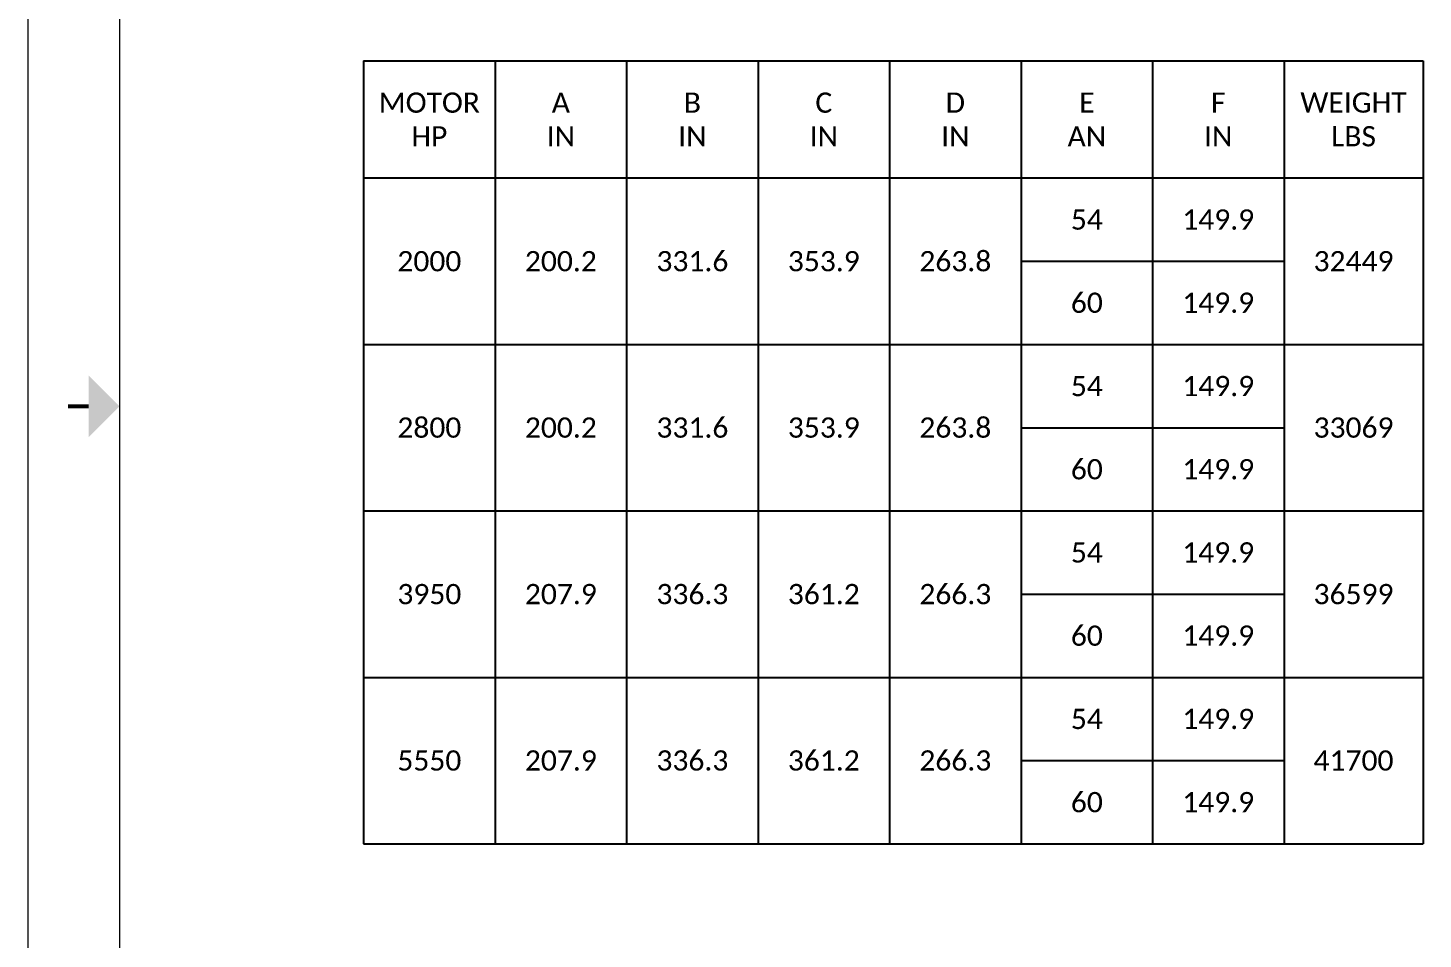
# Model space of a CAD drawing. Header units: inches. Extents: x -7 to 38035, y 41 to 29026.
# Drawn here: x -7 to 12245, y 9852 to 17858 of the extents above; entities that cross this region are included whole.
import ezdxf
from ezdxf.enums import TextEntityAlignment as Align

# ---------------------------------------------------------------- set-up
doc = ezdxf.new("R2010")
doc.units = ezdxf.units.IN
doc.header["$MEASUREMENT"] = 0
doc.layers.add('Title Block', color=7, linetype='Continuous', lineweight=5)
doc.styles.add('ACANSTS', font='romans.shx', dxfattribs={"height": 1})
doc.styles.add('Roman', font='arial.ttf')
doc.styles.get("Standard").update_dxf_attribs({"font": 'arial.ttf'})

# ---------------------------------------------------------------- blocks, each defined once
blk = doc.blocks.new('LONE STAR BLOWER TITLE BLOCK (SIZE A)')
at = {"layer": 'Title Block', "lineweight": 15}
for p, q in [((0, 18), (0, 0)), ((0.5, 17.5), (0.5, 0.5))]:
    blk.add_line(p, q, dxfattribs=at)
at = {"layer": 'Title Block', "lineweight": 15, "const_width": 0.0225}
blk.add_lwpolyline([(0.2188, 9), (0.3312, 9)], dxfattribs=at)
at = {"layer": 'Title Block', "lineweight": 15}
blk.add_solid([(0.3312, 8.8312), (0.3312, 9.1688), (0.5, 9)], dxfattribs=at)
at = {"layer": 'Title Block', "lineweight": 15, "style": 'ACANSTS'}
for tag, p, height in [('DRAWN_DATE', (15.8526, 2.3021), 0.135), ('DRAWN_BY', (14.7817, 2.2896), 0.135), ('DRAWING_SUBTITLE', (17.7236, 1.9768), 0.2025), ('CHECKED_BY', (14.804, 1.9438), 0.135), ('CHECK_DATE', (15.8339, 1.9487), 0.135), ('DRAWING_SUBTITLE', (17.7211, 1.5494), 0.2025), ('ENGINEER', (14.7979, 1.6123), 0.135), ('ENG_DATE', (15.8249, 1.6112), 0.135), ('MANUFACTURING', (14.7936, 1.2748), 0.135), ('MFG_DATE', (15.826, 1.2778), 0.135), ('CONTROL', (14.7936, 0.9373), 0.135), ('CONTROL_DATE', (15.826, 0.9403), 0.135), ('CAGE_CODE', (17.9275, 0.9163), 0.135), ('MODEL_FILE_NAME', (9.0607, 0.6111), 0.135), ('APPROVED_BY', (14.7823, 0.5726), 0.135), ('APPROVAL_DATE', (15.8177, 0.5698), 0.135)]:
    blk.add_attdef(tag, p, '', height=height, dxfattribs=at)
at = {"layer": 'Title Block', "lineweight": 15, "style": 'Roman', "flags": 8}
for tag, height, p in [('DWG_NUMBER', 0.2812, (19.0664, 1.1474)), ('SCALE', 0.135, (18.1035, 0.7041)), ('SHEETNUMBER', 0.135, (21.2556, 0.7041)), ('TOTA_SHEETS', 0.135, (21.8939, 0.7016))]:
    blk.add_attdef(tag, text='', height=height, dxfattribs=at).set_placement(p, align=Align.TOP_LEFT)
at = {"layer": 'Title Block', "lineweight": 15, "style": 'ACANSTS'}
blk.add_attdef('REVISION', text='', height=0.135, dxfattribs=at).set_placement((22.8495, 0.8933), align=Align.CENTER)
blk = doc.blocks.new('*T244')
at = {"linetype": 'ByBlock', "lineweight": -2, "transparency": 16777216}
for p, q in [((0, 0), (9304, 0)), ((0, 0), (0, -6880)), ((1155, 0), (1155, -6880)), ((2309, 0), (2309, -6880)), ((3464, 0), (3464, -6880)), ((4619, 0), (4619, -6880)), ((5773, 0), (5773, -1761)), ((6928, 0), (6928, -6880)), ((8083, 0), (8083, -6880)), ((9304, 0), (9304, -6880)), ((0, -1029), (9304, -1029)), ((5773, -1761), (8083, -1761)), ((0, -2492), (9304, -2492)), ((5773, -2492), (5773, -3223)), ((5773, -3223), (8083, -3223)), ((0, -3954), (9304, -3954)), ((5773, -3954), (5773, -4686)), ((5773, -4686), (8083, -4686)), ((0, -5417), (9304, -5417)), ((5773, -5417), (5773, -6148)), ((5773, -6148), (8083, -6148)), ((0, -6880), (9304, -6880))]:
    blk.add_line(p, q, dxfattribs=at)
at = {"color": 0, "linetype": 'ByBlock', "lineweight": -2, "transparency": 16777216}
for p, q in [((5773, -1761), (5773, -2492)), ((5773, -3223), (5773, -3954)), ((5773, -4686), (5773, -5417)), ((5773, -6148), (5773, -6880))]:
    blk.add_line(p, q, dxfattribs=at)
at = {"color": 0, "linetype": 'Continuous', "lineweight": 5, "transparency": 16777216, "char_height": 177.78, "attachment_point": 5}
for s, insert, width in [('{\\fCalibri|b0|i0|c0;MOTOR^JHP', (577, -515), 962.67), ('{\\fCalibri|b0|i0|c0;A^JIN', (1732, -515), 962.67), ('{\\fCalibri|b0|i0|c0;B ^M^JIN^J', (2887, -515), 962.67), ('{\\fCalibri|b0|i0|c0;C ^M^JIN^J', (4041, -515), 962.67), ('{\\fCalibri|b0|i0|c0;D ^M^JIN^J', (5196, -515), 962.67), ('{\\fCalibri|b0|i0|c0;E ^M^JAN^J', (6351, -515), 962.67), ('{\\fCalibri|b0|i0|c0;F^M^JIN^J', (7505, -515), 962.67), ('{\\fCalibri|b0|i0|c0;WEIGHT^M^JLBS^J', (8693, -515), 1029.33), ('{\\fCalibri|b0|i0|c0;54^M', (6351, -1395), 962.67), ('{\\fCalibri|b0|i0|c0;149.9^M^J', (7505, -1395), 962.67), ('{\\fCalibri|b0|i0|c0;2000^J', (577, -1761), 962.67), ('{\\fCalibri|b0|i0|c0;200.2^J', (1732, -1761), 962.67), ('{\\fCalibri|b0|i0|c0;331.6^M^J', (2887, -1761), 962.67), ('{\\fCalibri|b0|i0|c0;353.9^M^J', (4041, -1761), 962.67), ('{\\fCalibri|b0|i0|c0;263.8^M^J', (5196, -1761), 962.67), ('{\\fCalibri|b0|i0|c0;32449^J', (8693, -1761), 1029.33), ('{\\fCalibri|b0|i0|c0;60^M^J', (6351, -2126), 962.67), ('{\\fCalibri|b0|i0|c0;149.9^M^J', (7505, -2126), 962.67), ('{\\fCalibri|b0|i0|c0;54^M^J', (6351, -2858), 962.67), ('{\\fCalibri|b0|i0|c0;149.9^M^J', (7505, -2858), 962.67), ('{\\fCalibri|b0|i0|c0;2800^J', (577, -3223), 962.67), ('{\\fCalibri|b0|i0|c0;200.2^J', (1732, -3223), 962.67), ('{\\fCalibri|b0|i0|c0;331.6^M^J', (2887, -3223), 962.67), ('{\\fCalibri|b0|i0|c0;353.9^M^J', (4041, -3223), 962.67), ('{\\fCalibri|b0|i0|c0;263.8^M^J', (5196, -3223), 962.67), ('{\\fCalibri|b0|i0|c0;33069^J', (8693, -3223), 1029.33), ('{\\fCalibri|b0|i0|c0;60^M^J', (6351, -3589), 962.67), ('{\\fCalibri|b0|i0|c0;149.9^M^J', (7505, -3589), 962.67), ('{\\fCalibri|b0|i0|c0;54^M^J', (6351, -4320), 962.67), ('{\\fCalibri|b0|i0|c0;149.9^M^J', (7505, -4320), 962.67), ('{\\fCalibri|b0|i0|c0;3950^M^J', (577, -4686), 962.67), ('{\\fCalibri|b0|i0|c0;207.9^J', (1732, -4686), 962.67), ('{\\fCalibri|b0|i0|c0;336.3^M^J', (2887, -4686), 962.67), ('{\\fCalibri|b0|i0|c0;361.2^M^J', (4041, -4686), 962.67), ('{\\fCalibri|b0|i0|c0;266.3^M^J', (5196, -4686), 962.67), ('{\\fCalibri|b0|i0|c0;36599^J', (8693, -4686), 1029.33), ('{\\fCalibri|b0|i0|c0;60^M^J', (6351, -5051), 962.67), ('{\\fCalibri|b0|i0|c0;149.9^M^J', (7505, -5051), 962.67), ('{\\fCalibri|b0|i0|c0;54^M^J', (6351, -5783), 962.67), ('{\\fCalibri|b0|i0|c0;149.9^M^J', (7505, -5783), 962.67), ('{\\fCalibri|b0|i0|c0;5550^M^J', (577, -6148), 962.67), ('{\\fCalibri|b0|i0|c0;207.9^J', (1732, -6148), 962.67), ('{\\fCalibri|b0|i0|c0;336.3^M^J', (2887, -6148), 962.67), ('{\\fCalibri|b0|i0|c0;361.2^M^J', (4041, -6148), 962.67), ('{\\fCalibri|b0|i0|c0;266.3^M^J', (5196, -6148), 962.67), ('{\\fCalibri|b0|i0|c0;41700^J', (8693, -6148), 1029.33), ('{\\fCalibri|b0|i0|c0;60^M^J', (6351, -6514), 962.67), ('{\\fCalibri|b0|i0|c0;149.9^M^J', (7505, -6514), 962.67)]:
    blk.add_mtext(s, dxfattribs=dict(at, insert=insert, width=width))

msp = doc.modelspace()

# ---------------------------------------------------------------- block references
at = {"xscale": 1610.262423542551, "yscale": 1610.262423542551, "zscale": 1610.262423542551}
msp.add_blockref('LONE STAR BLOWER TITLE BLOCK (SIZE A)', (-7.32, 41.33), dxfattribs=at)
msp.add_blockref('*T244', (2941.08, 17568.6))

doc.saveas('drawing.dxf')
